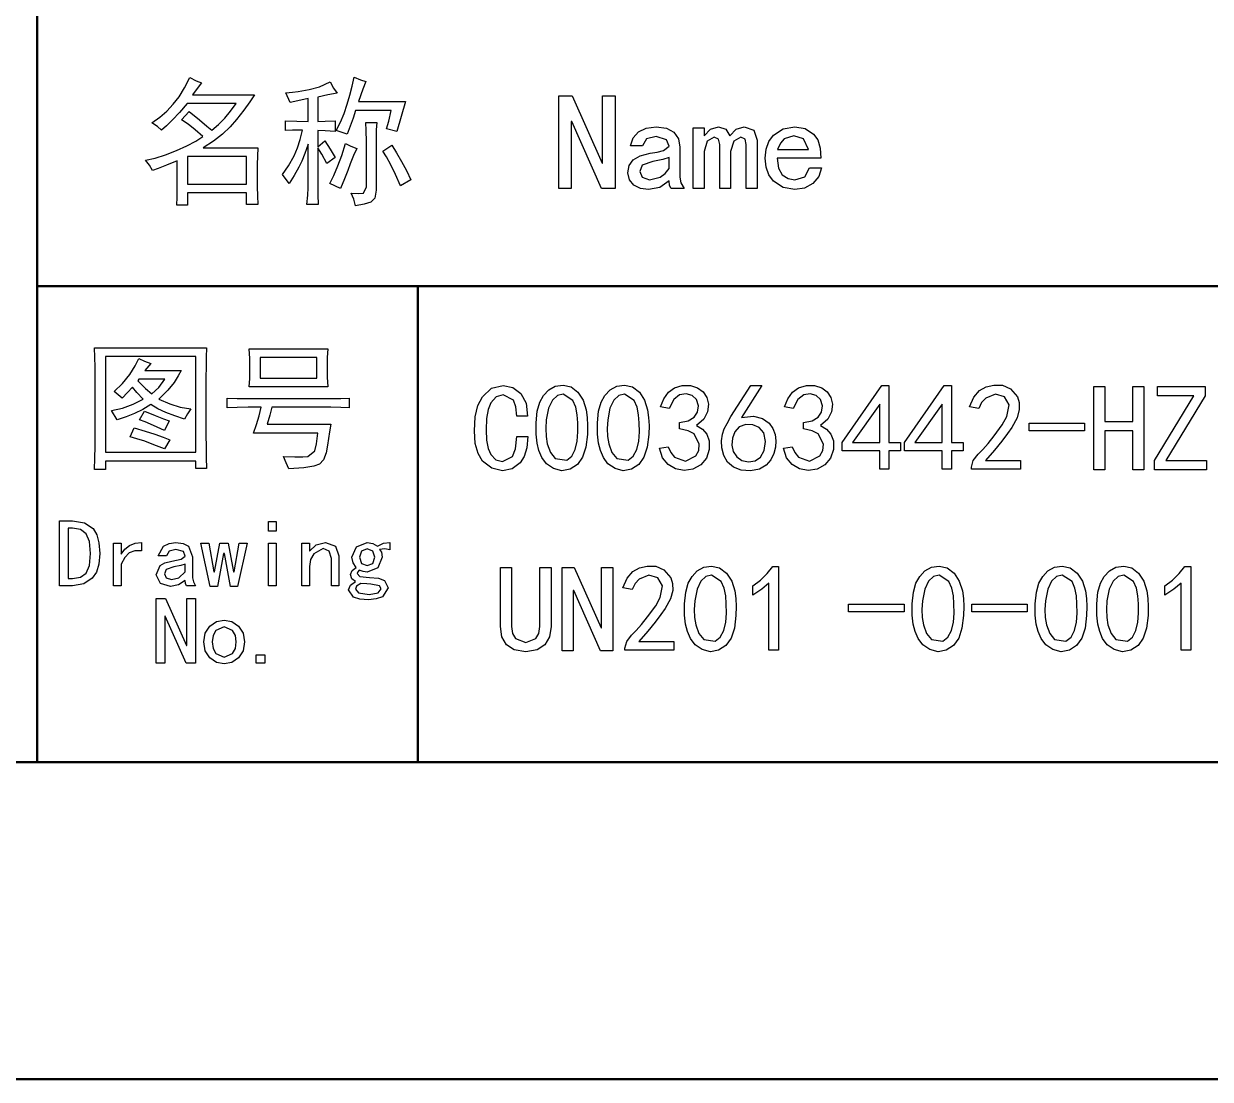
# Model space of a CAD drawing. Extents: x 0 to 1189, y 0 to 841.
# Drawn here: x 1100.51 to 1137.91, y -0.1 to 33.17 of the extents above; entities that cross this region are included whole.
import ezdxf

# ---------------------------------------------------------------- set-up
doc = ezdxf.new("R2010")
doc.units = 0

msp = doc.modelspace()

# ---------------------------------------------------------------- linework, layer by layer
at = {"color": 7, "lineweight": 50}
for p, q in [((1100.931, 54.903), (1100.931, 9.903)), ((1178.931, 24.903), (1100.931, 24.903)), ((1112.931, 9.903), (1112.931, 24.903)), ((1178.931, 9.903), (29.931, 9.903)), ((908.931, 9.903), (1178.931, 9.903)), ((1188.931, -0.097), (-0.069, -0.097))]:
    msp.add_line(p, q, dxfattribs=at)
at = {"color": 7, "lineweight": 25}
for points in [[(1106.119, 31.306), (1105.974, 31.136), (1105.829, 30.931), (1107.789, 30.931), (1107.635, 30.708), (1107.445, 30.45), (1107.218, 30.155), (1107.016, 29.924), (1106.773, 29.697), (1106.491, 29.476), (1106.17, 29.261), (1107.892, 29.261), (1107.879, 29.001), (1107.875, 28.732), (1107.875, 28.033), (1107.879, 27.748), (1107.892, 27.471), (1107.534, 27.471), (1107.534, 27.846), (1105.676, 27.846), (1105.676, 27.454), (1105.335, 27.454), (1105.348, 27.709), (1105.352, 27.999), (1105.352, 28.851), (1105.015, 28.711), (1104.753, 28.609), (1104.568, 28.545), (1104.478, 28.711), (1104.346, 28.868), (1104.652, 28.94), (1104.979, 29.043), (1105.326, 29.175), (1105.657, 29.323), (1105.932, 29.471), (1106.153, 29.618), (1105.913, 29.829), (1105.691, 30.005), (1105.488, 30.147), (1105.727, 30.403), (1106.049, 30.141), (1106.288, 29.948), (1106.443, 29.823), (1106.651, 29.997), (1106.848, 30.194), (1107.034, 30.414), (1107.21, 30.658), (1105.659, 30.658), (1105.417, 30.376), (1105.203, 30.143), (1105.016, 29.958), (1104.858, 29.823), (1104.73, 29.93), (1104.551, 30.045), (1104.8, 30.224), (1105.024, 30.42), (1105.224, 30.633), (1105.407, 30.874), (1105.58, 31.155), (1105.744, 31.476), (1105.948, 31.374)], [(1111.298, 31.357), (1111.196, 31.106), (1111.059, 30.726), (1112.542, 30.726), (1112.27, 29.772), (1111.946, 29.857), (1112.018, 30.104), (1112.099, 30.437), (1110.974, 30.437), (1110.891, 30.194), (1110.8, 29.944), (1110.702, 29.687), (1110.361, 29.806), (1110.498, 30.072), (1110.614, 30.348), (1110.71, 30.633), (1110.791, 30.922), (1110.862, 31.208), (1110.923, 31.493), (1111.128, 31.408)], [(1108.673, 28.425), (1108.856, 28.692), (1109.031, 29.013), (1109.137, 29.259), (1109.228, 29.529), (1109.304, 29.823), (1108.988, 29.819), (1108.758, 29.806), (1108.758, 30.113), (1109.125, 30.1), (1109.474, 30.096), (1109.474, 30.812), (1109.248, 30.765), (1108.912, 30.692), (1108.775, 30.999), (1108.984, 31.018), (1109.167, 31.042), (1109.508, 31.101), (1109.832, 31.187), (1110.173, 31.34), (1110.28, 31.14), (1110.395, 30.982), (1110.096, 30.935), (1109.781, 30.863), (1109.781, 30.096), (1110.011, 30.1), (1110.327, 30.113), (1110.327, 29.772), (1110.011, 29.797), (1109.781, 29.806), (1109.781, 29.295), (1110.003, 29.482), (1110.169, 29.222), (1110.327, 28.954), (1110.071, 28.766), (1109.913, 29.06), (1109.781, 29.261), (1109.781, 27.999), (1109.785, 27.782), (1109.798, 27.471), (1109.44, 27.471), (1109.466, 27.773), (1109.474, 27.999), (1109.474, 29.38), (1109.374, 29.086), (1109.277, 28.842), (1109.184, 28.647), (1109.04, 28.391), (1108.878, 28.136)], [(1119.151, 27.982), (1118.724, 27.982), (1117.787, 30.096), (1117.77, 30.096), (1117.77, 27.982), (1117.378, 27.982), (1117.378, 30.897), (1117.804, 30.897), (1118.741, 28.783), (1118.759, 28.783), (1118.759, 30.897), (1119.151, 30.897)], [(1111.639, 30.062), (1111.626, 29.827), (1111.622, 29.465), (1111.622, 27.931), (1111.579, 27.673), (1111.452, 27.547), (1111.247, 27.49), (1110.974, 27.437), (1110.915, 27.645), (1110.838, 27.829), (1111.079, 27.82), (1111.221, 27.829), (1111.315, 28.033), (1111.315, 29.465), (1111.311, 29.81), (1111.298, 30.062)], [(1121.329, 27.982), (1120.92, 27.982), (1120.869, 28.076), (1120.852, 28.221), (1120.562, 28.016), (1120.204, 27.948), (1119.953, 27.982), (1119.744, 28.084), (1119.603, 28.251), (1119.556, 28.476), (1119.599, 28.707), (1119.727, 28.886), (1119.944, 29.013), (1120.255, 29.09), (1120.479, 29.128), (1120.673, 29.175), (1120.852, 29.312), (1120.775, 29.516), (1120.443, 29.618), (1120.144, 29.542), (1120.016, 29.329), (1119.641, 29.329), (1119.72, 29.574), (1119.889, 29.763), (1120.134, 29.885), (1120.443, 29.925), (1120.771, 29.883), (1121.005, 29.755), (1121.146, 29.55), (1121.193, 29.278), (1121.193, 28.34), (1121.227, 28.153)], [(1123.627, 27.982), (1123.286, 27.982), (1123.286, 29.363), (1123.252, 29.533), (1123.115, 29.601), (1122.894, 29.474), (1122.792, 29.141), (1122.792, 27.982), (1122.451, 27.982), (1122.451, 29.363), (1122.417, 29.533), (1122.28, 29.601), (1122.059, 29.474), (1121.956, 29.141), (1121.956, 27.982), (1121.615, 27.982), (1121.615, 29.891), (1121.956, 29.891), (1121.956, 29.636), (1122.161, 29.849), (1122.417, 29.925), (1122.647, 29.849), (1122.774, 29.636), (1122.97, 29.849), (1123.218, 29.925), (1123.524, 29.815), (1123.627, 29.499)], [(1125.657, 28.63), (1125.572, 28.353), (1125.384, 28.136), (1125.125, 27.995), (1124.822, 27.948), (1124.449, 28.014), (1124.149, 28.212), (1124.002, 28.41), (1123.914, 28.652), (1123.884, 28.937), (1123.914, 29.222), (1124.002, 29.463), (1124.149, 29.661), (1124.449, 29.859), (1124.822, 29.925), (1125.148, 29.868), (1125.41, 29.695), (1125.538, 29.509), (1125.615, 29.256), (1125.64, 28.937), (1124.259, 28.937), (1124.3, 28.617), (1124.421, 28.408), (1124.603, 28.293), (1124.822, 28.255), (1125.129, 28.349), (1125.282, 28.63)], [(1125.248, 29.209), (1125.095, 29.542), (1124.788, 29.636), (1124.481, 29.542), (1124.362, 29.412), (1124.276, 29.209)], [(1111.008, 29.243), (1110.906, 29.02), (1110.804, 28.758), (1110.724, 28.547), (1110.622, 28.288), (1110.497, 27.982), (1110.156, 28.136), (1110.289, 28.393), (1110.416, 28.69), (1110.536, 29.024), (1110.65, 29.397), (1110.825, 29.316)], [(1112.116, 29.346), (1112.261, 29.107), (1112.423, 28.834), (1112.581, 28.545), (1112.713, 28.255), (1112.389, 28.067), (1112.227, 28.419), (1112.082, 28.724), (1111.95, 28.973), (1111.827, 29.158)], [(1107.534, 28.118), (1107.534, 28.988), (1105.676, 28.988), (1105.676, 28.118)], [(1120.852, 28.613), (1120.852, 28.954), (1120.656, 28.894), (1120.34, 28.834), (1120.008, 28.715), (1119.931, 28.511), (1120.008, 28.332), (1120.238, 28.255), (1120.57, 28.34), (1120.73, 28.451)], [(1106.274, 22.96), (1106.265, 22.666), (1106.259, 22.354), (1106.257, 22.022), (1106.257, 20.198), (1106.259, 19.848), (1106.265, 19.502), (1106.274, 19.159), (1105.933, 19.159), (1105.933, 19.38), (1103.087, 19.38), (1103.087, 19.125), (1102.746, 19.125), (1102.755, 19.481), (1102.761, 19.844), (1102.763, 20.216), (1102.763, 22.022), (1102.761, 22.346), (1102.755, 22.659), (1102.746, 22.96)], [(1110.093, 22.926), (1110.08, 22.653), (1110.076, 22.346), (1110.08, 22.031), (1110.093, 21.733), (1107.621, 21.733), (1107.634, 21.993), (1107.638, 22.295), (1107.634, 22.623), (1107.621, 22.926)], [(1105.933, 19.67), (1105.933, 22.687), (1103.087, 22.687), (1103.087, 19.67)], [(1104.518, 22.466), (1104.331, 22.244), (1105.473, 22.244), (1105.383, 22.073), (1105.251, 21.869), (1105.055, 21.626), (1104.774, 21.341), (1105.113, 21.193), (1105.448, 21.091), (1105.78, 21.034), (1105.669, 20.876), (1105.575, 20.71), (1105.273, 20.809), (1104.996, 20.919), (1104.744, 21.039), (1104.518, 21.17), (1104.267, 21.019), (1104.007, 20.889), (1103.739, 20.78), (1103.462, 20.693), (1103.274, 20.983), (1103.628, 21.06), (1103.963, 21.18), (1104.28, 21.341), (1104.075, 21.545), (1103.939, 21.716), (1103.781, 21.545), (1103.615, 21.375), (1103.359, 21.579), (1103.628, 21.833), (1103.854, 22.116), (1104.028, 22.391), (1104.143, 22.619), (1104.322, 22.538)], [(1109.752, 22.005), (1109.752, 22.653), (1107.962, 22.653), (1107.962, 22.005)], [(1104.109, 21.92), (1104.348, 21.673), (1104.552, 21.511), (1104.766, 21.711), (1104.962, 21.971), (1104.143, 21.971)], [(1116.405, 20.159), (1116.371, 19.808), (1116.289, 19.532), (1116.16, 19.33), (1115.906, 19.146), (1115.607, 19.085), (1115.266, 19.16), (1114.978, 19.384), (1114.833, 19.624), (1114.746, 19.943), (1114.718, 20.343), (1114.746, 20.783), (1114.83, 21.141), (1114.971, 21.417), (1115.26, 21.681), (1115.623, 21.77), (1115.931, 21.706), (1116.183, 21.516), (1116.346, 21.212), (1116.39, 20.803), (1116.052, 20.803), (1116.025, 21.098), (1115.945, 21.309), (1115.623, 21.478), (1115.402, 21.415), (1115.231, 21.225), (1115.151, 21.018), (1115.102, 20.734), (1115.086, 20.374), (1115.102, 20.042), (1115.151, 19.784), (1115.231, 19.599), (1115.398, 19.432), (1115.607, 19.376), (1115.914, 19.537), (1116.018, 19.773), (1116.052, 20.159)], [(1116.661, 20.596), (1116.697, 20.96), (1116.776, 21.24), (1116.897, 21.457), (1117.06, 21.632), (1117.265, 21.747), (1117.512, 21.785), (1117.764, 21.729), (1117.98, 21.562), (1118.145, 21.311), (1118.241, 21.003), (1118.273, 20.766), (1118.285, 20.508), (1118.279, 20.228), (1118.229, 19.831), (1118.126, 19.514), (1117.963, 19.281), (1117.735, 19.131), (1117.474, 19.083), (1117.213, 19.154), (1116.991, 19.305), (1116.845, 19.499), (1116.753, 19.72), (1116.692, 19.952), (1116.661, 20.232)], [(1118.598, 20.596), (1118.634, 20.96), (1118.713, 21.24), (1118.833, 21.457), (1118.996, 21.632), (1119.202, 21.747), (1119.449, 21.785), (1119.7, 21.729), (1119.917, 21.562), (1120.082, 21.311), (1120.178, 21.003), (1120.209, 20.766), (1120.222, 20.508), (1120.216, 20.228), (1120.166, 19.831), (1120.063, 19.514), (1119.9, 19.281), (1119.671, 19.131), (1119.411, 19.083), (1119.15, 19.154), (1118.927, 19.305), (1118.782, 19.499), (1118.69, 19.72), (1118.628, 19.952), (1118.598, 20.232)], [(1120.55, 19.791), (1120.826, 19.837), (1120.906, 19.654), (1121.025, 19.507), (1121.37, 19.384), (1121.7, 19.553), (1121.788, 19.725), (1121.807, 19.921), (1121.646, 20.243), (1121.457, 20.341), (1121.178, 20.404), (1121.178, 20.604), (1121.457, 20.661), (1121.646, 20.772), (1121.752, 20.932), (1121.777, 21.133), (1121.719, 21.325), (1121.577, 21.455), (1121.388, 21.511), (1121.186, 21.478), (1121, 21.332), (1120.856, 21.049), (1120.58, 21.095), (1120.69, 21.348), (1120.833, 21.555), (1121.023, 21.701), (1121.271, 21.77), (1121.529, 21.768), (1121.754, 21.701), (1121.93, 21.574), (1122.045, 21.394), (1122.093, 21.177), (1122.068, 20.941), (1121.949, 20.711), (1121.715, 20.512), (1121.905, 20.397), (1122.045, 20.236), (1122.122, 20.023), (1122.122, 19.752), (1122.036, 19.482), (1121.854, 19.269), (1121.608, 19.133), (1121.332, 19.093), (1121.06, 19.142), (1120.826, 19.277), (1120.649, 19.493)], [(1122.51, 20.028), (1122.539, 20.234), (1122.594, 20.404), (1122.681, 20.577), (1122.802, 20.788), (1123.431, 21.77), (1123.783, 21.77), (1123.139, 20.757), (1123.511, 20.803), (1123.799, 20.726), (1124.004, 20.579), (1124.129, 20.412), (1124.194, 20.228), (1124.221, 20.028), (1124.209, 19.823), (1124.159, 19.622), (1124.063, 19.432), (1123.914, 19.261), (1123.703, 19.137), (1123.423, 19.085), (1123.131, 19.106), (1122.886, 19.2), (1122.698, 19.357), (1122.579, 19.568), (1122.52, 19.802)], [(1124.46, 19.791), (1124.736, 19.837), (1124.817, 19.654), (1124.936, 19.507), (1125.281, 19.384), (1125.611, 19.553), (1125.699, 19.725), (1125.718, 19.921), (1125.557, 20.243), (1125.367, 20.341), (1125.089, 20.404), (1125.089, 20.604), (1125.367, 20.661), (1125.557, 20.772), (1125.663, 20.932), (1125.688, 21.133), (1125.63, 21.325), (1125.488, 21.455), (1125.298, 21.511), (1125.097, 21.478), (1124.911, 21.332), (1124.767, 21.049), (1124.491, 21.095), (1124.6, 21.348), (1124.744, 21.555), (1124.934, 21.701), (1125.181, 21.77), (1125.44, 21.768), (1125.665, 21.701), (1125.841, 21.574), (1125.956, 21.394), (1126.004, 21.177), (1125.979, 20.941), (1125.86, 20.711), (1125.626, 20.512), (1125.816, 20.397), (1125.956, 20.236), (1126.033, 20.023), (1126.033, 19.752), (1125.946, 19.482), (1125.764, 19.269), (1125.519, 19.133), (1125.243, 19.093), (1124.97, 19.142), (1124.736, 19.277), (1124.56, 19.493)], [(1127.495, 19.714), (1126.313, 19.714), (1126.313, 19.975), (1127.556, 21.77), (1127.786, 21.77), (1127.786, 19.975), (1128.154, 19.975), (1128.154, 19.714), (1127.786, 19.714), (1127.786, 19.131), (1127.495, 19.131)], [(1129.46, 19.714), (1128.279, 19.714), (1128.279, 19.975), (1129.521, 21.77), (1129.752, 21.77), (1129.752, 19.975), (1130.12, 19.975), (1130.12, 19.714), (1129.752, 19.714), (1129.752, 19.131), (1129.46, 19.131)], [(1130.382, 19.192), (1130.444, 19.411), (1130.597, 19.607), (1130.742, 19.752), (1130.911, 19.944), (1131.104, 20.182), (1131.357, 20.529), (1131.502, 20.788), (1131.571, 21.156), (1131.426, 21.409), (1131.142, 21.493), (1130.835, 21.371), (1130.707, 21.236), (1130.613, 21.049), (1130.321, 21.095), (1130.461, 21.399), (1130.636, 21.609), (1130.845, 21.733), (1131.088, 21.785), (1131.364, 21.777), (1131.617, 21.67), (1131.832, 21.417), (1131.89, 21.231), (1131.894, 21.01), (1131.823, 20.749), (1131.656, 20.443), (1131.523, 20.254), (1131.341, 20.019), (1131.109, 19.736), (1130.827, 19.407), (1131.932, 19.407), (1131.932, 19.131), (1130.382, 19.131)], [(1135.82, 19.116), (1135.468, 19.116), (1135.468, 20.343), (1134.593, 20.343), (1134.593, 19.116), (1134.24, 19.116), (1134.24, 21.739), (1134.593, 21.739), (1134.593, 20.634), (1135.468, 20.634), (1135.468, 21.739), (1135.82, 21.739)], [(1137.796, 19.116), (1136.155, 19.116), (1136.155, 19.407), (1137.398, 21.447), (1136.247, 21.447), (1136.247, 21.739), (1137.75, 21.739), (1137.75, 21.447), (1136.508, 19.407), (1137.796, 19.407)], [(1110.195, 21.358), (1110.502, 21.362), (1110.775, 21.375), (1110.775, 21.068), (1110.502, 21.081), (1110.195, 21.085), (1108.337, 21.085), (1108.265, 20.833), (1108.184, 20.556), (1110.195, 20.556), (1110.15, 20.305), (1110.118, 20.096), (1110.086, 19.89), (1110.042, 19.645), (1109.965, 19.423), (1109.837, 19.287), (1109.661, 19.229), (1109.337, 19.18), (1108.866, 19.142), (1108.789, 19.333), (1108.695, 19.534), (1109.054, 19.526), (1109.313, 19.526), (1109.471, 19.534), (1109.684, 19.713), (1109.735, 19.932), (1109.786, 20.267), (1107.758, 20.267), (1107.852, 20.539), (1107.932, 20.812), (1107.996, 21.085), (1107.587, 21.085), (1107.242, 21.081), (1106.922, 21.068), (1106.922, 21.375), (1107.242, 21.362), (1107.587, 21.358)], [(1116.983, 20.688), (1116.966, 20.417), (1116.976, 20.166), (1117.014, 19.936), (1117.115, 19.654), (1117.267, 19.468), (1117.627, 19.415), (1117.787, 19.541), (1117.896, 19.752), (1117.959, 20.017), (1117.98, 20.305), (1117.974, 20.59), (1117.957, 20.849), (1117.911, 21.083), (1117.819, 21.294), (1117.512, 21.501), (1117.332, 21.457), (1117.175, 21.309), (1117.054, 21.054)], [(1118.92, 20.688), (1118.903, 20.417), (1118.913, 20.166), (1118.95, 19.936), (1119.052, 19.654), (1119.203, 19.468), (1119.564, 19.415), (1119.723, 19.541), (1119.833, 19.752), (1119.896, 20.017), (1119.917, 20.305), (1119.911, 20.59), (1119.894, 20.849), (1119.848, 21.083), (1119.756, 21.294), (1119.449, 21.501), (1119.269, 21.457), (1119.111, 21.309), (1118.991, 21.054)], [(1104.314, 20.966), (1104.658, 20.825), (1104.92, 20.723), (1105.098, 20.659), (1104.944, 20.352), (1104.6, 20.511), (1104.338, 20.625), (1104.16, 20.693)], [(1127.495, 19.975), (1127.495, 21.187), (1126.636, 19.975)], [(1129.46, 19.975), (1129.46, 21.187), (1128.601, 19.975)], [(1133.954, 20.343), (1132.205, 20.343), (1132.205, 20.588), (1133.954, 20.588)], [(1103.99, 20.437), (1104.341, 20.331), (1104.646, 20.233), (1104.904, 20.143), (1105.115, 20.062), (1104.944, 19.772), (1104.615, 19.904), (1104.327, 20.011), (1104.078, 20.092), (1103.871, 20.147)], [(1122.986, 19.522), (1123.147, 19.409), (1123.354, 19.361), (1123.565, 19.392), (1123.737, 19.514), (1123.852, 19.722), (1123.891, 20.005), (1123.843, 20.278), (1123.699, 20.45), (1123.496, 20.535), (1123.27, 20.542), (1123.064, 20.469), (1122.924, 20.312), (1122.848, 20.107), (1122.832, 19.89), (1122.878, 19.687)], [(1102.907, 16.474), (1102.881, 16.143), (1102.803, 15.883), (1102.674, 15.693), (1102.401, 15.518), (1102.048, 15.46), (1101.642, 15.46), (1101.642, 17.5), (1102.048, 17.5), (1102.431, 17.441), (1102.698, 17.262), (1102.814, 17.068), (1102.884, 16.806)], [(1102.62, 16.474), (1102.585, 16.85), (1102.477, 17.095), (1102.298, 17.229), (1102.048, 17.274), (1101.917, 17.274), (1101.917, 15.687), (1102.048, 15.687), (1102.298, 15.73), (1102.477, 15.86), (1102.585, 16.1)], [(1108.471, 17.178), (1108.232, 17.178), (1108.232, 17.488), (1108.471, 17.488)], [(1104.222, 16.558), (1104.013, 16.559), (1103.84, 16.492), (1103.697, 16.353), (1103.578, 16.14), (1103.578, 15.46), (1103.339, 15.46), (1103.339, 16.796), (1103.578, 16.796), (1103.578, 16.45), (1103.699, 16.616), (1103.846, 16.731), (1104.021, 16.798), (1104.222, 16.82)], [(1105.93, 15.46), (1105.644, 15.46), (1105.608, 15.526), (1105.596, 15.627), (1105.393, 15.484), (1105.143, 15.436), (1104.821, 15.532), (1104.689, 15.806), (1104.809, 16.092), (1104.961, 16.182), (1105.179, 16.236), (1105.471, 16.295), (1105.596, 16.391), (1105.543, 16.534), (1105.31, 16.605), (1105.101, 16.552), (1105.012, 16.403), (1104.749, 16.403), (1104.922, 16.707), (1105.094, 16.792), (1105.31, 16.82), (1105.54, 16.79), (1105.704, 16.701), (1105.835, 16.367), (1105.835, 15.711), (1105.859, 15.579)], [(1107.551, 16.796), (1107.252, 15.436), (1107.026, 15.436), (1106.835, 16.474), (1106.811, 16.474), (1106.62, 15.436), (1106.393, 15.436), (1106.095, 16.796), (1106.346, 16.796), (1106.501, 15.901), (1106.525, 15.901), (1106.692, 16.796), (1106.954, 16.796), (1107.121, 15.901), (1107.145, 15.901), (1107.3, 16.796)], [(1108.471, 15.46), (1108.232, 15.46), (1108.232, 16.796), (1108.471, 16.796)], [(1110.449, 15.46), (1110.21, 15.46), (1110.21, 16.319), (1110.139, 16.546), (1109.948, 16.629), (1109.655, 16.468), (1109.552, 16.288), (1109.518, 16.069), (1109.518, 15.46), (1109.279, 15.46), (1109.279, 16.796), (1109.518, 16.796), (1109.518, 16.546), (1109.727, 16.749), (1110.019, 16.82), (1110.341, 16.701), (1110.449, 16.403)], [(1112.052, 16.594), (1111.891, 16.623), (1111.73, 16.605), (1111.789, 16.516), (1111.813, 16.355), (1111.676, 16.021), (1111.336, 15.89), (1111.211, 15.907), (1111.085, 15.949), (1111.038, 15.901), (1111.026, 15.842), (1111.109, 15.752), (1111.408, 15.722), (1111.698, 15.699), (1111.879, 15.627), (1112.004, 15.388), (1111.819, 15.108), (1111.618, 15.041), (1111.384, 15.019), (1111.103, 15.039), (1110.906, 15.102), (1110.751, 15.329), (1110.811, 15.472), (1110.966, 15.591), (1110.853, 15.681), (1110.811, 15.818), (1110.865, 15.943), (1110.99, 16.033), (1110.895, 16.176), (1110.859, 16.355), (1110.996, 16.689), (1111.336, 16.82), (1111.521, 16.79), (1111.658, 16.701), (1111.849, 16.802), (1112.052, 16.82)], [(1111.575, 16.355), (1111.515, 16.546), (1111.336, 16.617), (1111.157, 16.546), (1111.097, 16.355), (1111.157, 16.164), (1111.336, 16.092), (1111.515, 16.164)], [(1105.596, 15.901), (1105.596, 16.14), (1105.459, 16.098), (1105.238, 16.057), (1105.006, 15.973), (1104.952, 15.83), (1105.006, 15.705), (1105.167, 15.651), (1105.399, 15.711)], [(1117.133, 14.178), (1117.085, 13.848), (1116.941, 13.595), (1116.694, 13.434), (1116.335, 13.38), (1115.976, 13.434), (1115.729, 13.595), (1115.585, 13.848), (1115.537, 14.178), (1115.537, 16.034), (1115.89, 16.034), (1115.89, 14.178), (1115.921, 13.951), (1116.013, 13.794), (1116.335, 13.671), (1116.657, 13.794), (1116.749, 13.951), (1116.78, 14.178), (1116.78, 16.034), (1117.133, 16.034)], [(1119.078, 13.411), (1118.694, 13.411), (1117.851, 15.313), (1117.835, 15.313), (1117.835, 13.411), (1117.483, 13.411), (1117.483, 16.034), (1117.866, 16.034), (1118.71, 14.132), (1118.725, 14.132), (1118.725, 16.034), (1119.078, 16.034)], [(1119.458, 13.487), (1119.52, 13.706), (1119.673, 13.901), (1119.818, 14.047), (1119.987, 14.239), (1120.179, 14.477), (1120.433, 14.824), (1120.578, 15.083), (1120.647, 15.451), (1120.502, 15.704), (1120.218, 15.788), (1119.911, 15.666), (1119.782, 15.531), (1119.688, 15.343), (1119.397, 15.39), (1119.537, 15.694), (1119.712, 15.903), (1119.921, 16.028), (1120.164, 16.08), (1120.44, 16.072), (1120.693, 15.965), (1120.908, 15.712), (1120.966, 15.526), (1120.969, 15.305), (1120.899, 15.044), (1120.732, 14.738), (1120.599, 14.549), (1120.417, 14.314), (1120.185, 14.031), (1119.903, 13.702), (1121.008, 13.702), (1121.008, 13.426), (1119.458, 13.426)], [(1121.342, 14.891), (1121.379, 15.255), (1121.457, 15.535), (1121.578, 15.752), (1121.741, 15.926), (1121.946, 16.042), (1122.194, 16.08), (1122.445, 16.024), (1122.662, 15.857), (1122.827, 15.606), (1122.922, 15.297), (1122.954, 15.061), (1122.967, 14.803), (1122.961, 14.523), (1122.911, 14.126), (1122.807, 13.809), (1122.644, 13.575), (1122.416, 13.426), (1122.155, 13.378), (1121.895, 13.449), (1121.672, 13.6), (1121.526, 13.794), (1121.434, 14.015), (1121.373, 14.247), (1121.342, 14.527)], [(1121.664, 14.983), (1121.647, 14.712), (1121.658, 14.461), (1121.695, 14.231), (1121.797, 13.949), (1121.948, 13.763), (1122.309, 13.71), (1122.468, 13.836), (1122.577, 14.047), (1122.641, 14.312), (1122.662, 14.599), (1122.656, 14.885), (1122.639, 15.144), (1122.593, 15.378), (1122.5, 15.589), (1122.194, 15.796), (1122.013, 15.752), (1121.856, 15.604), (1121.735, 15.349)], [(1124, 15.543), (1123.774, 15.347), (1123.494, 15.159), (1123.494, 15.451), (1123.734, 15.635), (1123.944, 15.84), (1124.123, 16.065), (1124.307, 16.065), (1124.307, 13.426), (1124, 13.426)], [(1128.518, 14.891), (1128.555, 15.255), (1128.633, 15.535), (1128.754, 15.752), (1128.917, 15.926), (1129.122, 16.042), (1129.37, 16.08), (1129.621, 16.024), (1129.838, 15.857), (1130.003, 15.606), (1130.098, 15.297), (1130.13, 15.061), (1130.143, 14.803), (1130.137, 14.523), (1130.087, 14.126), (1129.983, 13.809), (1129.82, 13.575), (1129.592, 13.426), (1129.331, 13.378), (1129.071, 13.449), (1128.848, 13.6), (1128.702, 13.794), (1128.61, 14.015), (1128.549, 14.247), (1128.518, 14.527)], [(1128.84, 14.983), (1128.823, 14.712), (1128.834, 14.461), (1128.871, 14.231), (1128.973, 13.949), (1129.124, 13.763), (1129.485, 13.71), (1129.644, 13.836), (1129.753, 14.047), (1129.817, 14.312), (1129.838, 14.599), (1129.832, 14.885), (1129.815, 15.144), (1129.769, 15.378), (1129.677, 15.589), (1129.37, 15.796), (1129.189, 15.752), (1129.032, 15.604), (1128.911, 15.349)], [(1132.398, 14.891), (1132.435, 15.255), (1132.513, 15.535), (1132.634, 15.752), (1132.797, 15.926), (1133.002, 16.042), (1133.25, 16.08), (1133.501, 16.024), (1133.718, 15.857), (1133.883, 15.606), (1133.978, 15.297), (1134.01, 15.061), (1134.023, 14.803), (1134.017, 14.523), (1133.967, 14.126), (1133.863, 13.809), (1133.7, 13.575), (1133.472, 13.426), (1133.211, 13.378), (1132.951, 13.449), (1132.728, 13.6), (1132.582, 13.794), (1132.49, 14.015), (1132.429, 14.247), (1132.398, 14.527)], [(1132.72, 14.983), (1132.703, 14.712), (1132.714, 14.461), (1132.751, 14.231), (1132.853, 13.949), (1133.004, 13.763), (1133.365, 13.71), (1133.524, 13.836), (1133.633, 14.047), (1133.697, 14.312), (1133.718, 14.599), (1133.712, 14.885), (1133.695, 15.144), (1133.649, 15.378), (1133.557, 15.589), (1133.25, 15.796), (1133.069, 15.752), (1132.912, 15.604), (1132.791, 15.349)], [(1134.335, 14.891), (1134.371, 15.255), (1134.45, 15.535), (1134.571, 15.752), (1134.734, 15.926), (1134.939, 16.042), (1135.186, 16.08), (1135.438, 16.024), (1135.654, 15.857), (1135.819, 15.606), (1135.915, 15.297), (1135.947, 15.061), (1135.959, 14.803), (1135.953, 14.523), (1135.904, 14.126), (1135.8, 13.809), (1135.637, 13.575), (1135.409, 13.426), (1135.148, 13.378), (1134.887, 13.449), (1134.665, 13.6), (1134.519, 13.794), (1134.427, 14.015), (1134.366, 14.247), (1134.335, 14.527)], [(1134.657, 14.983), (1134.64, 14.712), (1134.65, 14.461), (1134.688, 14.231), (1134.789, 13.949), (1134.941, 13.763), (1135.301, 13.71), (1135.461, 13.836), (1135.57, 14.047), (1135.633, 14.312), (1135.654, 14.599), (1135.648, 14.885), (1135.631, 15.144), (1135.585, 15.378), (1135.493, 15.589), (1135.186, 15.796), (1135.006, 15.752), (1134.849, 15.604), (1134.728, 15.349)], [(1136.993, 15.543), (1136.766, 15.347), (1136.486, 15.159), (1136.486, 15.451), (1136.727, 15.635), (1136.936, 15.84), (1137.115, 16.065), (1137.299, 16.065), (1137.299, 13.426), (1136.993, 13.426)], [(1111.777, 15.365), (1111.724, 15.46), (1111.455, 15.508), (1111.324, 15.514), (1111.133, 15.532), (1111.002, 15.448), (1110.966, 15.353), (1111.062, 15.233), (1111.396, 15.186), (1111.688, 15.239)], [(1105.926, 13.018), (1105.627, 13.018), (1104.971, 14.498), (1104.959, 14.498), (1104.959, 13.018), (1104.685, 13.018), (1104.685, 15.058), (1104.983, 15.058), (1105.639, 13.579), (1105.651, 13.579), (1105.651, 15.058), (1105.926, 15.058)], [(1128.262, 14.638), (1126.514, 14.638), (1126.514, 14.883), (1128.262, 14.883)], [(1132.142, 14.638), (1130.394, 14.638), (1130.394, 14.883), (1132.142, 14.883)], [(1107.474, 13.686), (1107.427, 13.406), (1107.283, 13.185), (1107.075, 13.042), (1106.83, 12.994), (1106.585, 13.042), (1106.377, 13.185), (1106.234, 13.406), (1106.186, 13.686), (1106.234, 13.967), (1106.377, 14.187), (1106.585, 14.331), (1106.83, 14.378), (1107.075, 14.331), (1107.283, 14.187), (1107.427, 13.967)], [(1107.212, 13.686), (1107.182, 13.895), (1107.093, 14.044), (1106.83, 14.164), (1106.568, 14.044), (1106.478, 13.895), (1106.448, 13.686), (1106.478, 13.478), (1106.568, 13.328), (1106.83, 13.209), (1107.093, 13.328), (1107.182, 13.478)], [(1108.11, 13.018), (1107.835, 13.018), (1107.835, 13.281), (1108.11, 13.281)]]:
    msp.add_lwpolyline(points, close=True, dxfattribs=at)

doc.saveas('drawing.dxf')
